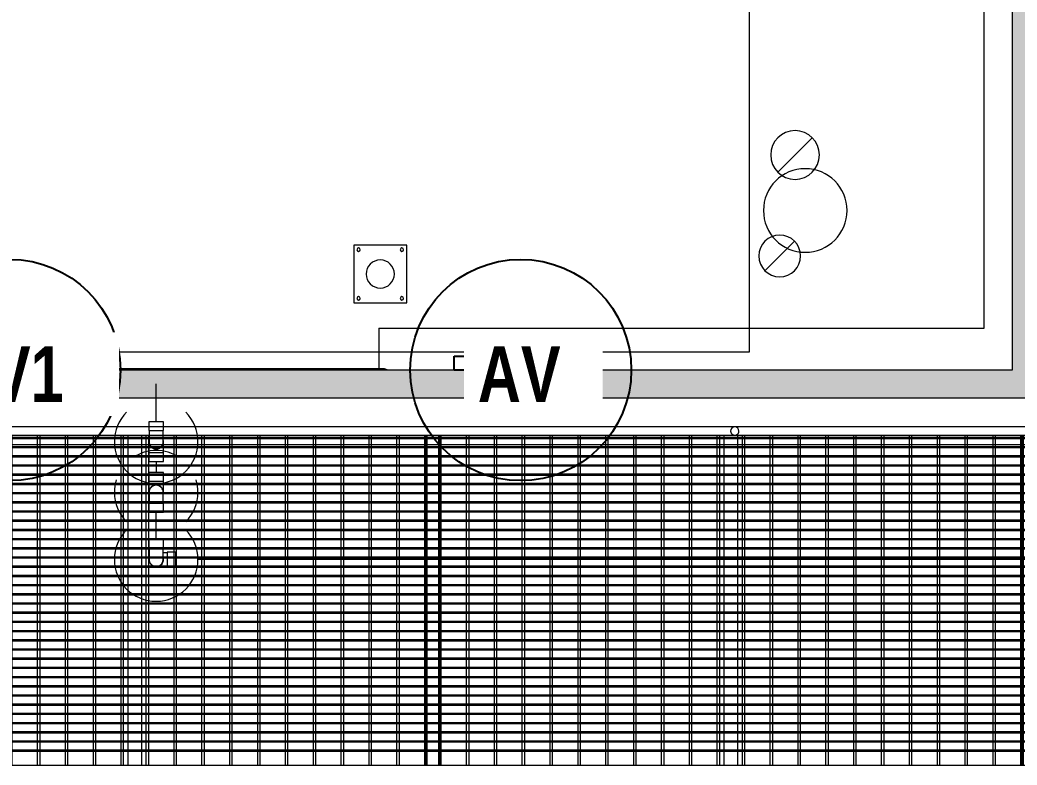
# Model space of a CAD drawing. Header units: centimetres. Extents: x -1762 to 3746, y -261 to 6534.
# Drawn here: x -1046.1 to -688.1, y 2984.7 to 3252 of the extents above; entities that cross this region are included whole.
import ezdxf

# ---------------------------------------------------------------- set-up
doc = ezdxf.new("R2010")
doc.units = ezdxf.units.CM
doc.linetypes.add('Hidden', pattern=[0.714375, 0.47625, -0.238125])
for name, color, linetype, lineweight in [('A-ANNO-NOTE', 7, 'Continuous', 9), ('A-DETL-HDLN', 7, 'Hidden', 9), ('A-DOOR', 7, 'Continuous', 9), ('A-FLOR-HRAL', 7, 'Continuous', 9), ('A-GENM', 7, 'Continuous', 9), ('A-WALL', 7, 'Continuous', 9), ('A-WALL-PATT', 7, 'Continuous', 35), ('I-WALL', 7, 'Continuous', 9), ('M-EQPM', 7, 'Continuous', 9), ('P-PIPE', 7, 'Continuous', 9)]:
    doc.layers.add(name, color=color, linetype=linetype, lineweight=lineweight)
doc.layers.add('M-HVAC-DUCT-ANNO', color=7, linetype='Continuous', lineweight=9, true_color=0x007f00)
doc.styles.add('Century Gothic_B', font='GOTHICB.TTF', dxfattribs={"width": 0.8, "height": 20})

# ---------------------------------------------------------------- blocks, each defined once
blk = doc.blocks.new('M_RVR_Grating - 1_12 x 1_00-V39-Planta bodega almacenamiento congelados')
at = {"layer": 'A-GENM', "color": 254, "true_color": 0xd4d4d4}
for p, q in [((-55, 56), (-60, 56)), ((-60, 56), (-60, -56)), ((58.34, 56), (-60, 56)), ((-60, 56), (-60, 51)), ((-54.7, 56), (-55, 56)), ((-55, 56), (-55, -56)), ((-55, -56), (-55, 56)), ((-54.7, -56), (-54.7, 56)), ((-51.4, 56), (-51.7, 56)), ((-51.7, 56), (-51.7, -56)), ((-51.4, -56), (-51.4, 56)), ((-48.1, 56), (-48.4, 56)), ((-48.4, 56), (-48.4, -56)), ((-48.1, -56), (-48.1, 56)), ((-44.8, 56), (-45.1, 56)), ((-45.1, 56), (-45.1, -56)), ((-44.8, -56), (-44.8, 56)), ((-41.5, 56), (-41.8, 56)), ((-41.8, 56), (-41.8, -56)), ((-41.5, -56), (-41.5, 56)), ((-38.2, 56), (-38.5, 56)), ((-38.5, 56), (-38.5, -56)), ((-38.2, -56), (-38.2, 56)), ((-34.9, 56), (-35.2, 56)), ((-35.2, 56), (-35.2, -56)), ((-34.9, -56), (-34.9, 56)), ((-31.6, 56), (-31.9, 56)), ((-31.9, 56), (-31.9, -56)), ((-31.6, -56), (-31.6, 56)), ((-28.3, 56), (-28.6, 56)), ((-28.6, 56), (-28.6, -56)), ((-28.3, -56), (-28.3, 56)), ((-25, 56), (-25.3, 56)), ((-25.3, 56), (-25.3, -56)), ((-25, -56), (-25, 56)), ((-21.7, 56), (-22, 56)), ((-22, 56), (-22, -56)), ((-21.7, -56), (-21.7, 56)), ((-18.4, 56), (-18.7, 56)), ((-18.7, 56), (-18.7, -56)), ((-18.4, -56), (-18.4, 56)), ((-15.1, 56), (-15.4, 56)), ((-15.4, 56), (-15.4, -56)), ((-15.1, -56), (-15.1, 56)), ((-11.8, 56), (-12.1, 56)), ((-12.1, 56), (-12.1, -56)), ((-11.8, -56), (-11.8, 56)), ((-8.5, 56), (-8.8, 56)), ((-8.8, 56), (-8.8, -56)), ((-8.5, -56), (-8.5, 56)), ((-5.2, 56), (-5.5, 56)), ((-5.5, 56), (-5.5, -56)), ((-5.2, -56), (-5.2, 56)), ((-1.9, 56), (-2.2, 56)), ((-2.2, 56), (-2.2, -56)), ((-1.9, -56), (-1.9, 56)), ((1.4, 56), (1.1, 56)), ((1.1, 56), (1.1, -56)), ((1.4, -56), (1.4, 56)), ((4.7, 56), (4.4, 56)), ((4.4, 56), (4.4, -56)), ((4.7, -56), (4.7, 56)), ((8, 56), (7.7, 56)), ((7.7, 56), (7.7, -56)), ((8, -56), (8, 56)), ((11.3, 56), (11, 56)), ((11, 56), (11, -56)), ((11.3, -56), (11.3, 56)), ((14.6, 56), (14.3, 56)), ((14.3, 56), (14.3, -56)), ((14.6, -56), (14.6, 56)), ((17.9, 56), (17.6, 56)), ((17.6, 56), (17.6, -56)), ((17.9, -56), (17.9, 56)), ((21.2, 56), (20.9, 56)), ((20.9, 56), (20.9, -56)), ((21.2, -56), (21.2, 56)), ((24.5, 56), (24.2, 56)), ((24.2, 56), (24.2, -56)), ((24.5, -56), (24.5, 56)), ((27.8, 56), (27.5, 56)), ((27.5, 56), (27.5, -56)), ((27.8, -56), (27.8, 56)), ((31.1, 56), (30.8, 56)), ((30.8, 56), (30.8, -56)), ((31.1, -56), (31.1, 56)), ((34.4, 56), (34.1, 56)), ((34.1, 56), (34.1, -56)), ((34.4, -56), (34.4, 56)), ((37.7, 56), (37.4, 56)), ((37.4, 56), (37.4, -56)), ((37.7, -56), (37.7, 56)), ((41, 56), (40.7, 56)), ((40.7, 56), (40.7, -56)), ((41, -56), (41, 56)), ((44.3, 56), (44, 56)), ((44, 56), (44, -56)), ((44.3, -56), (44.3, 56)), ((47.6, 56), (47.3, 56)), ((47.3, 56), (47.3, -56)), ((47.6, -56), (47.6, 56)), ((50.9, 56), (50.6, 56)), ((50.6, 56), (50.6, -56)), ((50.9, -56), (50.9, 56)), ((54.2, 56), (53.9, 56)), ((53.9, 56), (53.9, -56)), ((54.2, -56), (54.2, 56)), ((58.34, 56), (55, 56)), ((55, 56), (55, -56)), ((57.5, 56), (57.2, 56)), ((57.2, 56), (57.2, -56)), ((57.5, -56), (57.5, 56)), ((-60, 51), (58.34, 51)), ((58.34, 49.5), (-60, 49.5)), ((-60, 48.5), (58.34, 48.5)), ((58.34, 39.5), (-60, 39.5)), ((-60, 38.5), (58.34, 38.5)), ((58.34, 29.5), (-60, 29.5)), ((-60, 28.5), (58.34, 28.5)), ((58.34, 19.5), (-60, 19.5)), ((-60, 18.5), (58.34, 18.5)), ((58.34, 9.5), (-60, 9.5)), ((-60, 8.5), (58.34, 8.5)), ((58.34, -0.5), (-60, -0.5)), ((-60, -1.5), (58.34, -1.5)), ((58.34, -10.5), (-60, -10.5)), ((-60, -11.5), (58.34, -11.5)), ((58.34, -20.5), (-60, -20.5)), ((-60, -21.5), (58.34, -21.5)), ((58.34, -30.5), (-60, -30.5)), ((-60, -31.5), (58.34, -31.5)), ((58.34, -40.5), (-60, -40.5)), ((-60, -41.5), (58.34, -41.5)), ((58.34, -50.5), (-60, -50.5)), ((58.34, -51), (-60, -51)), ((-60, -51), (-60, -56)), ((-60, -51.5), (58.34, -51.5)), ((-60, -56), (-55, -56)), ((-60, -56), (58.34, -56)), ((-55, -56), (-54.7, -56)), ((-51.7, -56), (-51.4, -56)), ((-48.4, -56), (-48.1, -56)), ((-45.1, -56), (-44.8, -56)), ((-41.8, -56), (-41.5, -56)), ((-38.5, -56), (-38.2, -56)), ((-35.2, -56), (-34.9, -56)), ((-31.9, -56), (-31.6, -56)), ((-28.6, -56), (-28.3, -56)), ((-25.3, -56), (-25, -56)), ((-22, -56), (-21.7, -56)), ((-18.7, -56), (-18.4, -56)), ((-15.4, -56), (-15.1, -56)), ((-12.1, -56), (-11.8, -56)), ((-8.8, -56), (-8.5, -56)), ((-5.5, -56), (-5.2, -56)), ((-2.2, -56), (-1.9, -56)), ((1.1, -56), (1.4, -56)), ((4.4, -56), (4.7, -56)), ((7.7, -56), (8, -56)), ((11, -56), (11.3, -56)), ((14.3, -56), (14.6, -56)), ((17.6, -56), (17.9, -56)), ((20.9, -56), (21.2, -56)), ((24.2, -56), (24.5, -56)), ((27.5, -56), (27.8, -56)), ((30.8, -56), (31.1, -56)), ((34.1, -56), (34.4, -56)), ((37.4, -56), (37.7, -56)), ((40.7, -56), (41, -56)), ((44, -56), (44.3, -56)), ((47.3, -56), (47.6, -56)), ((50.6, -56), (50.9, -56)), ((53.9, -56), (54.2, -56)), ((55, -56), (58.34, -56)), ((57.2, -56), (57.5, -56))]:
    blk.add_line(p, q, dxfattribs=at)
blk = doc.blocks.new('M_RVR_Grating - 1_12 x 1_00-V40-Planta bodega almacenamiento congelados')
at = {"layer": 'A-GENM', "color": 254, "true_color": 0xd4d4d4}
for p, q in [((-60, 56), (-60, -56)), ((-55, 56), (-60, 56)), ((58.34, 56), (-60, 56)), ((-60, 56), (-60, 51)), ((-55, 56), (-55, -56)), ((-54.7, 56), (-55, 56)), ((-55, -56), (-55, 56)), ((-54.7, -56), (-54.7, 56)), ((-51.7, 56), (-51.7, -56)), ((-51.4, 56), (-51.7, 56)), ((-51.4, -56), (-51.4, 56)), ((-48.4, 56), (-48.4, -56)), ((-48.1, 56), (-48.4, 56)), ((-48.1, -56), (-48.1, 56)), ((-45.1, 56), (-45.1, -56)), ((-44.8, 56), (-45.1, 56)), ((-44.8, -56), (-44.8, 56)), ((-41.8, 56), (-41.8, -56)), ((-41.5, 56), (-41.8, 56)), ((-41.5, -56), (-41.5, 56)), ((-38.5, 56), (-38.5, -56)), ((-38.2, 56), (-38.5, 56)), ((-38.2, -56), (-38.2, 56)), ((-35.2, 56), (-35.2, -56)), ((-34.9, 56), (-35.2, 56)), ((-34.9, -56), (-34.9, 56)), ((-31.9, 56), (-31.9, -56)), ((-31.6, 56), (-31.9, 56)), ((-31.6, -56), (-31.6, 56)), ((-28.6, 56), (-28.6, -56)), ((-28.3, 56), (-28.6, 56)), ((-28.3, -56), (-28.3, 56)), ((-25.3, 56), (-25.3, -56)), ((-25, 56), (-25.3, 56)), ((-25, -56), (-25, 56)), ((-22, 56), (-22, -56)), ((-21.7, 56), (-22, 56)), ((-21.7, -56), (-21.7, 56)), ((-18.7, 56), (-18.7, -56)), ((-18.4, 56), (-18.7, 56)), ((-18.4, -56), (-18.4, 56)), ((-15.4, 56), (-15.4, -56)), ((-15.1, 56), (-15.4, 56)), ((-15.1, -56), (-15.1, 56)), ((-12.1, 56), (-12.1, -56)), ((-11.8, 56), (-12.1, 56)), ((-11.8, -56), (-11.8, 56)), ((-8.8, 56), (-8.8, -56)), ((-8.5, 56), (-8.8, 56)), ((-8.5, -56), (-8.5, 56)), ((-5.5, 56), (-5.5, -56)), ((-5.2, 56), (-5.5, 56)), ((-5.2, -56), (-5.2, 56)), ((-2.2, 56), (-2.2, -56)), ((-1.9, 56), (-2.2, 56)), ((-1.9, -56), (-1.9, 56)), ((1.1, 56), (1.1, -56)), ((1.4, 56), (1.1, 56)), ((1.4, -56), (1.4, 56)), ((4.4, 56), (4.4, -56)), ((4.7, 56), (4.4, 56)), ((4.7, -56), (4.7, 56)), ((7.7, 56), (7.7, -56)), ((8, 56), (7.7, 56)), ((8, -56), (8, 56)), ((11, 56), (11, -56)), ((11.3, 56), (11, 56)), ((11.3, -56), (11.3, 56)), ((14.3, 56), (14.3, -56)), ((14.6, 56), (14.3, 56)), ((14.6, -56), (14.6, 56)), ((17.6, 56), (17.6, -56)), ((17.9, 56), (17.6, 56)), ((17.9, -56), (17.9, 56)), ((20.9, 56), (20.9, -56)), ((21.2, 56), (20.9, 56)), ((21.2, -56), (21.2, 56)), ((24.2, 56), (24.2, -56)), ((24.5, 56), (24.2, 56)), ((24.5, -56), (24.5, 56)), ((27.5, 56), (27.5, -56)), ((27.8, 56), (27.5, 56)), ((27.8, -56), (27.8, 56)), ((30.8, 56), (30.8, -56)), ((31.1, 56), (30.8, 56)), ((31.1, -56), (31.1, 56)), ((34.1, 56), (34.1, -56)), ((34.4, 56), (34.1, 56)), ((34.4, -56), (34.4, 56)), ((37.4, 56), (37.4, -56)), ((37.7, 56), (37.4, 56)), ((37.7, -56), (37.7, 56)), ((40.7, 56), (40.7, -56)), ((41, 56), (40.7, 56)), ((41, -56), (41, 56)), ((44, 56), (44, -56)), ((44.3, 56), (44, 56)), ((44.3, -56), (44.3, 56)), ((47.3, 56), (47.3, -56)), ((47.6, 56), (47.3, 56)), ((47.6, -56), (47.6, 56)), ((50.6, 56), (50.6, -56)), ((50.9, 56), (50.6, 56)), ((50.9, -56), (50.9, 56)), ((53.9, 56), (53.9, -56)), ((54.2, 56), (53.9, 56)), ((54.2, -56), (54.2, 56)), ((55, 56), (55, -56)), ((58.34, 56), (55, 56)), ((57.2, 56), (57.2, -56)), ((57.5, 56), (57.2, 56)), ((57.5, -56), (57.5, 56)), ((58.34, 51.5), (-60, 51.5)), ((-60, 51), (58.34, 51)), ((-60, 50.5), (58.34, 50.5)), ((58.34, 41.5), (-60, 41.5)), ((-60, 40.5), (58.34, 40.5)), ((58.34, 31.5), (-60, 31.5)), ((-60, 30.5), (58.34, 30.5)), ((58.34, 21.5), (-60, 21.5)), ((-60, 20.5), (58.34, 20.5)), ((58.34, 11.5), (-60, 11.5)), ((-60, 10.5), (58.34, 10.5)), ((58.34, 1.5), (-60, 1.5)), ((-60, 0.5), (58.34, 0.5)), ((58.34, -8.5), (-60, -8.5)), ((-60, -9.5), (58.34, -9.5)), ((58.34, -18.5), (-60, -18.5)), ((-60, -19.5), (58.34, -19.5)), ((58.34, -28.5), (-60, -28.5)), ((-60, -29.5), (58.34, -29.5)), ((58.34, -38.5), (-60, -38.5)), ((-60, -39.5), (58.34, -39.5)), ((58.34, -48.5), (-60, -48.5)), ((-60, -49.5), (58.34, -49.5)), ((58.34, -51), (-60, -51)), ((-60, -51), (-60, -56)), ((-60, -56), (-55, -56)), ((-60, -56), (58.34, -56)), ((-55, -56), (-54.7, -56)), ((-51.7, -56), (-51.4, -56)), ((-48.4, -56), (-48.1, -56)), ((-45.1, -56), (-44.8, -56)), ((-41.8, -56), (-41.5, -56)), ((-38.5, -56), (-38.2, -56)), ((-35.2, -56), (-34.9, -56)), ((-31.9, -56), (-31.6, -56)), ((-28.6, -56), (-28.3, -56)), ((-25.3, -56), (-25, -56)), ((-22, -56), (-21.7, -56)), ((-18.7, -56), (-18.4, -56)), ((-15.4, -56), (-15.1, -56)), ((-12.1, -56), (-11.8, -56)), ((-8.8, -56), (-8.5, -56)), ((-5.5, -56), (-5.2, -56)), ((-2.2, -56), (-1.9, -56)), ((1.1, -56), (1.4, -56)), ((4.4, -56), (4.7, -56)), ((7.7, -56), (8, -56)), ((11, -56), (11.3, -56)), ((14.3, -56), (14.6, -56)), ((17.6, -56), (17.9, -56)), ((20.9, -56), (21.2, -56)), ((24.2, -56), (24.5, -56)), ((27.5, -56), (27.8, -56)), ((30.8, -56), (31.1, -56)), ((34.1, -56), (34.4, -56)), ((37.4, -56), (37.7, -56)), ((40.7, -56), (41, -56)), ((44, -56), (44.3, -56)), ((47.3, -56), (47.6, -56)), ((50.6, -56), (50.9, -56)), ((53.9, -56), (54.2, -56)), ((55, -56), (58.34, -56)), ((57.2, -56), (57.5, -56))]:
    blk.add_line(p, q, dxfattribs=at)
blk = doc.blocks.new('M_RVR_Grating - 1_12 x 1_00-V43-Planta bodega almacenamiento congelados')
at = {"layer": 'A-GENM', "color": 254, "true_color": 0xd4d4d4}
for p, q in [((-60, 56), (-60, -56)), ((-55, 56), (-60, 56)), ((58.34, 56), (-60, 56)), ((-60, 56), (-60, 51)), ((-55, 56), (-55, -56)), ((-54.7, 56), (-55, 56)), ((-55, -56), (-55, 56)), ((-54.7, -56), (-54.7, 56)), ((-51.7, 56), (-51.7, -56)), ((-51.4, 56), (-51.7, 56)), ((-51.4, -56), (-51.4, 56)), ((-48.4, 56), (-48.4, -56)), ((-48.1, 56), (-48.4, 56)), ((-48.1, -56), (-48.1, 56)), ((-45.1, 56), (-45.1, -56)), ((-44.8, 56), (-45.1, 56)), ((-44.8, -56), (-44.8, 56)), ((-41.8, 56), (-41.8, -56)), ((-41.5, 56), (-41.8, 56)), ((-41.5, -56), (-41.5, 56)), ((-38.5, 56), (-38.5, -56)), ((-38.2, 56), (-38.5, 56)), ((-38.2, -56), (-38.2, 56)), ((-35.2, 56), (-35.2, -56)), ((-34.9, 56), (-35.2, 56)), ((-34.9, -56), (-34.9, 56)), ((-31.9, 56), (-31.9, -56)), ((-31.6, 56), (-31.9, 56)), ((-31.6, -56), (-31.6, 56)), ((-28.6, 56), (-28.6, -56)), ((-28.3, 56), (-28.6, 56)), ((-28.3, -56), (-28.3, 56)), ((-25.3, 56), (-25.3, -56)), ((-25, 56), (-25.3, 56)), ((-25, -56), (-25, 56)), ((-22, 56), (-22, -56)), ((-21.7, 56), (-22, 56)), ((-21.7, -56), (-21.7, 56)), ((-18.7, 56), (-18.7, -56)), ((-18.4, 56), (-18.7, 56)), ((-18.4, -56), (-18.4, 56)), ((-15.4, 56), (-15.4, -56)), ((-15.1, 56), (-15.4, 56)), ((-15.1, -56), (-15.1, 56)), ((-12.1, 56), (-12.1, -56)), ((-11.8, 56), (-12.1, 56)), ((-11.8, -56), (-11.8, 56)), ((-8.8, 56), (-8.8, -56)), ((-8.5, 56), (-8.8, 56)), ((-8.5, -56), (-8.5, 56)), ((-5.5, 56), (-5.5, -56)), ((-5.2, 56), (-5.5, 56)), ((-5.2, -56), (-5.2, 56)), ((-2.2, 56), (-2.2, -56)), ((-1.9, 56), (-2.2, 56)), ((-1.9, -56), (-1.9, 56)), ((1.1, 56), (1.1, -56)), ((1.4, 56), (1.1, 56)), ((1.4, -56), (1.4, 56)), ((4.4, 56), (4.4, -56)), ((4.7, 56), (4.4, 56)), ((4.7, -56), (4.7, 56)), ((7.7, 56), (7.7, -56)), ((8, 56), (7.7, 56)), ((8, -56), (8, 56)), ((11, 56), (11, -56)), ((11.3, 56), (11, 56)), ((11.3, -56), (11.3, 56)), ((14.3, 56), (14.3, -56)), ((14.6, 56), (14.3, 56)), ((14.6, -56), (14.6, 56)), ((17.6, 56), (17.6, -56)), ((17.9, 56), (17.6, 56)), ((17.9, -56), (17.9, 56)), ((20.9, 56), (20.9, -56)), ((21.2, 56), (20.9, 56)), ((21.2, -56), (21.2, 56)), ((24.2, 56), (24.2, -56)), ((24.5, 56), (24.2, 56)), ((24.5, -56), (24.5, 56)), ((27.5, 56), (27.5, -56)), ((27.8, 56), (27.5, 56)), ((27.8, -56), (27.8, 56)), ((30.8, 56), (30.8, -56)), ((31.1, 56), (30.8, 56)), ((31.1, -56), (31.1, 56)), ((34.1, 56), (34.1, -56)), ((34.4, 56), (34.1, 56)), ((34.4, -56), (34.4, 56)), ((37.4, 56), (37.4, -56)), ((37.7, 56), (37.4, 56)), ((37.7, -56), (37.7, 56)), ((40.7, 56), (40.7, -56)), ((41, 56), (40.7, 56)), ((41, -56), (41, 56)), ((44, 56), (44, -56)), ((44.3, 56), (44, 56)), ((44.3, -56), (44.3, 56)), ((47.3, 56), (47.3, -56)), ((47.6, 56), (47.3, 56)), ((47.6, -56), (47.6, 56)), ((50.6, 56), (50.6, -56)), ((50.9, 56), (50.6, 56)), ((50.9, -56), (50.9, 56)), ((53.9, 56), (53.9, -56)), ((54.2, 56), (53.9, 56)), ((54.2, -56), (54.2, 56)), ((55, 56), (55, -56)), ((58.34, 56), (55, 56)), ((57.2, 56), (57.2, -56)), ((57.5, 56), (57.2, 56)), ((57.5, -56), (57.5, 56)), ((58.34, 51.5), (-60, 51.5)), ((-60, 51), (58.34, 51)), ((-60, 50.5), (58.34, 50.5)), ((58.34, 41.5), (-60, 41.5)), ((-60, 40.5), (58.34, 40.5)), ((58.34, 31.5), (-60, 31.5)), ((-60, 30.5), (58.34, 30.5)), ((58.34, 21.5), (-60, 21.5)), ((-60, 20.5), (58.34, 20.5)), ((58.34, 11.5), (-60, 11.5)), ((-60, 10.5), (58.34, 10.5)), ((58.36, 1.5), (-60, 1.5)), ((-60, 0.5), (58.36, 0.5)), ((58.36, -8.5), (-60, -8.5)), ((-60, -9.5), (58.36, -9.5)), ((58.36, -18.5), (-60, -18.5)), ((-60, -19.5), (58.36, -19.5)), ((58.36, -28.5), (-60, -28.5)), ((-60, -29.5), (58.36, -29.5)), ((58.35, -38.5), (-60, -38.5)), ((-60, -39.5), (58.35, -39.5)), ((58.35, -48.5), (-60, -48.5)), ((-60, -49.5), (58.35, -49.5)), ((58.35, -51), (-60, -51)), ((-60, -51), (-60, -56)), ((-60, -56), (-55, -56)), ((-60, -56), (58.35, -56)), ((-55, -56), (-54.7, -56)), ((-51.7, -56), (-51.4, -56)), ((-48.4, -56), (-48.1, -56)), ((-45.1, -56), (-44.8, -56)), ((-41.8, -56), (-41.5, -56)), ((-38.5, -56), (-38.2, -56)), ((-35.2, -56), (-34.9, -56)), ((-31.9, -56), (-31.6, -56)), ((-28.6, -56), (-28.3, -56)), ((-25.3, -56), (-25, -56)), ((-22, -56), (-21.7, -56)), ((-18.7, -56), (-18.4, -56)), ((-15.4, -56), (-15.1, -56)), ((-12.1, -56), (-11.8, -56)), ((-8.8, -56), (-8.5, -56)), ((-5.5, -56), (-5.2, -56)), ((-2.2, -56), (-1.9, -56)), ((1.1, -56), (1.4, -56)), ((4.4, -56), (4.7, -56)), ((7.7, -56), (8, -56)), ((11, -56), (11.3, -56)), ((14.3, -56), (14.6, -56)), ((17.6, -56), (17.9, -56)), ((20.9, -56), (21.2, -56)), ((24.2, -56), (24.5, -56)), ((27.5, -56), (27.8, -56)), ((30.8, -56), (31.1, -56)), ((34.1, -56), (34.4, -56)), ((37.4, -56), (37.7, -56)), ((40.7, -56), (41, -56)), ((44, -56), (44.3, -56)), ((47.3, -56), (47.6, -56)), ((50.6, -56), (50.9, -56)), ((53.9, -56), (54.2, -56)), ((55, -56), (58.35, -56)), ((57.2, -56), (57.5, -56))]:
    blk.add_line(p, q, dxfattribs=at)
blk = doc.blocks.new('M_RVR_Grating - 1_12 x 1_00-V44-Planta bodega almacenamiento congelados')
at = {"layer": 'A-GENM', "color": 254, "true_color": 0xd4d4d4}
for p, q in [((-55, 56), (-60, 56)), ((-60, 56), (-60, -50.91)), ((58.35, 56), (-60, 56)), ((-60, 56), (-60, 51)), ((-54.7, 56), (-55, 56)), ((-55, 56), (-55, -50.91)), ((-55, -50.91), (-55, 56)), ((-54.7, -50.91), (-54.7, 56)), ((-51.4, 56), (-51.7, 56)), ((-51.7, 56), (-51.7, -50.91)), ((-51.4, -50.91), (-51.4, 56)), ((-48.1, 56), (-48.4, 56)), ((-48.4, 56), (-48.4, -50.91)), ((-48.1, -50.91), (-48.1, 56)), ((-44.8, 56), (-45.1, 56)), ((-45.1, 56), (-45.1, -50.91)), ((-44.8, -50.91), (-44.8, 56)), ((-41.5, 56), (-41.8, 56)), ((-41.8, 56), (-41.8, -50.91)), ((-41.5, -50.91), (-41.5, 56)), ((-38.2, 56), (-38.5, 56)), ((-38.5, 56), (-38.5, -50.91)), ((-38.2, -50.91), (-38.2, 56)), ((-34.9, 56), (-35.2, 56)), ((-35.2, 56), (-35.2, -50.91)), ((-34.9, -50.91), (-34.9, 56)), ((-31.6, 56), (-31.9, 56)), ((-31.9, 56), (-31.9, -50.91)), ((-31.6, -50.91), (-31.6, 56)), ((-28.3, 56), (-28.6, 56)), ((-28.6, 56), (-28.6, -50.91)), ((-28.3, -50.91), (-28.3, 56)), ((-25, 56), (-25.3, 56)), ((-25.3, 56), (-25.3, -50.91)), ((-25, -50.91), (-25, 56)), ((-21.7, 56), (-22, 56)), ((-22, 56), (-22, -50.91)), ((-21.7, -50.91), (-21.7, 56)), ((-18.4, 56), (-18.7, 56)), ((-18.7, 56), (-18.7, -50.91)), ((-18.4, -50.91), (-18.4, 56)), ((-15.1, 56), (-15.4, 56)), ((-15.4, 56), (-15.4, -50.91)), ((-15.1, -50.91), (-15.1, 56)), ((-11.8, 56), (-12.1, 56)), ((-12.1, 56), (-12.1, -50.91)), ((-11.8, -50.91), (-11.8, 56)), ((-8.5, 56), (-8.8, 56)), ((-8.8, 56), (-8.8, -50.91)), ((-8.5, -50.91), (-8.5, 56)), ((-5.2, 56), (-5.5, 56)), ((-5.5, 56), (-5.5, -50.91)), ((-5.2, -50.91), (-5.2, 56)), ((-1.9, 56), (-2.2, 56)), ((-2.2, 56), (-2.2, -50.91)), ((-1.9, -50.91), (-1.9, 56)), ((1.4, 56), (1.1, 56)), ((1.1, 56), (1.1, -50.91)), ((1.4, -50.91), (1.4, 56)), ((4.7, 56), (4.4, 56)), ((4.4, 56), (4.4, -50.91)), ((4.7, -50.91), (4.7, 56)), ((8, 56), (7.7, 56)), ((7.7, 56), (7.7, -50.91)), ((8, -50.91), (8, 56)), ((11.3, 56), (11, 56)), ((11, 56), (11, -50.91)), ((11.3, -50.91), (11.3, 56)), ((14.6, 56), (14.3, 56)), ((14.3, 56), (14.3, -50.91)), ((14.6, -50.91), (14.6, 56)), ((17.9, 56), (17.6, 56)), ((17.6, 56), (17.6, -50.91)), ((17.9, -50.91), (17.9, 56)), ((21.2, 56), (20.9, 56)), ((20.9, 56), (20.9, -50.91)), ((21.2, -50.91), (21.2, 56)), ((24.5, 56), (24.2, 56)), ((24.2, 56), (24.2, -50.91)), ((24.5, -50.91), (24.5, 56)), ((27.8, 56), (27.5, 56)), ((27.5, 56), (27.5, -50.91)), ((27.8, -50.91), (27.8, 56)), ((31.1, 56), (30.8, 56)), ((30.8, 56), (30.8, -50.91)), ((31.1, -50.91), (31.1, 56)), ((34.4, 56), (34.1, 56)), ((34.1, 56), (34.1, -50.91)), ((34.4, -50.91), (34.4, 56)), ((37.7, 56), (37.4, 56)), ((37.4, 56), (37.4, -50.91)), ((37.7, -50.91), (37.7, 56)), ((41, 56), (40.7, 56)), ((40.7, 56), (40.7, -50.91)), ((41, -50.91), (41, 56)), ((44.3, 56), (44, 56)), ((44, 56), (44, -50.91)), ((44.3, -50.91), (44.3, 56)), ((47.6, 56), (47.3, 56)), ((47.3, 56), (47.3, -50.91)), ((47.6, -50.91), (47.6, 56)), ((50.9, 56), (50.6, 56)), ((50.6, 56), (50.6, -50.91)), ((50.9, -50.91), (50.9, 56)), ((54.2, 56), (53.9, 56)), ((53.9, 56), (53.9, -50.91)), ((54.2, -50.91), (54.2, 56)), ((58.35, 56), (55, 56)), ((55, 56), (55, -50.91)), ((57.5, 56), (57.2, 56)), ((57.2, 56), (57.2, -50.91)), ((57.5, -50.91), (57.5, 56)), ((-60, 51), (58.35, 51)), ((58.35, 49.5), (-60, 49.5)), ((-60, 48.5), (58.35, 48.5)), ((58.35, 39.5), (-60, 39.5)), ((-60, 38.5), (58.35, 38.5)), ((58.35, 29.5), (-60, 29.5)), ((-60, 28.5), (58.35, 28.5)), ((58.35, 19.5), (-60, 19.5)), ((-60, 18.5), (58.35, 18.5)), ((58.35, 9.5), (-60, 9.5)), ((-60, 8.5), (58.35, 8.5)), ((58.35, -0.5), (-60, -0.5)), ((-60, -1.5), (58.35, -1.5)), ((58.35, -10.5), (-60, -10.5)), ((-60, -11.5), (58.35, -11.5)), ((58.35, -20.5), (-60, -20.5)), ((-60, -21.5), (58.35, -21.5)), ((58.34, -30.5), (-60, -30.5)), ((-60, -31.5), (58.34, -31.5)), ((58.34, -40.5), (-60, -40.5)), ((-60, -41.5), (58.34, -41.5)), ((58.34, -50.5), (-60, -50.5)), ((-60, -51), (-60, -56)), ((58.34, -51), (-60, -51)), ((-60, -51), (-60, -56)), ((-60, -51.5), (58.34, -51.5)), ((-55, -51), (-55, -56)), ((-55, -56), (-55, -51)), ((-54.7, -56), (-54.7, -51)), ((-51.7, -51), (-51.7, -56)), ((-51.4, -56), (-51.4, -51)), ((-48.4, -51), (-48.4, -56)), ((-48.1, -56), (-48.1, -51)), ((-45.1, -51), (-45.1, -56)), ((-44.8, -56), (-44.8, -51)), ((-41.8, -51), (-41.8, -56)), ((-41.5, -56), (-41.5, -51)), ((-38.5, -51), (-38.5, -56)), ((-38.2, -56), (-38.2, -51)), ((-35.2, -51), (-35.2, -56)), ((-34.9, -56), (-34.9, -51)), ((-31.9, -51), (-31.9, -56)), ((-31.6, -56), (-31.6, -51)), ((-28.6, -51), (-28.6, -56)), ((-28.3, -56), (-28.3, -51)), ((-25.3, -51), (-25.3, -56)), ((-25, -56), (-25, -51)), ((-22, -51), (-22, -56)), ((-21.7, -56), (-21.7, -51)), ((-18.7, -51), (-18.7, -56)), ((-18.4, -56), (-18.4, -51)), ((-15.4, -51), (-15.4, -56)), ((-15.1, -56), (-15.1, -51)), ((-12.1, -51), (-12.1, -56)), ((-11.8, -56), (-11.8, -51)), ((-8.8, -51), (-8.8, -56)), ((-8.5, -56), (-8.5, -51)), ((-5.5, -51), (-5.5, -56)), ((-5.2, -56), (-5.2, -51)), ((-2.2, -51), (-2.2, -56)), ((-1.9, -56), (-1.9, -51)), ((1.1, -51), (1.1, -56)), ((1.4, -56), (1.4, -51)), ((4.4, -51), (4.4, -56)), ((4.7, -56), (4.7, -51)), ((7.7, -51), (7.7, -56)), ((8, -56), (8, -51)), ((11, -51), (11, -56)), ((11.3, -56), (11.3, -51)), ((14.3, -51), (14.3, -56)), ((14.6, -56), (14.6, -51)), ((17.6, -51), (17.6, -56)), ((17.9, -56), (17.9, -51)), ((20.9, -51), (20.9, -56)), ((21.2, -56), (21.2, -51)), ((24.2, -51), (24.2, -56)), ((24.5, -56), (24.5, -51)), ((27.5, -51), (27.5, -56)), ((27.8, -56), (27.8, -51)), ((30.8, -51), (30.8, -56)), ((31.1, -56), (31.1, -51)), ((34.1, -51), (34.1, -56)), ((34.4, -56), (34.4, -51)), ((37.4, -51), (37.4, -56)), ((37.7, -56), (37.7, -51)), ((40.7, -50.98), (40.7, -56)), ((41, -56), (41, -50.98)), ((44, -50.98), (44, -56)), ((44.3, -56), (44.3, -50.98)), ((47.3, -50.99), (47.3, -56)), ((47.6, -56), (47.6, -50.99)), ((50.6, -50.99), (50.6, -56)), ((50.9, -56), (50.9, -50.99)), ((53.9, -50.99), (53.9, -56)), ((54.2, -56), (54.2, -50.99)), ((55, -50.99), (55, -56)), ((57.2, -51), (57.2, -56)), ((57.5, -56), (57.5, -51)), ((-60, -56), (-55, -56)), ((-60, -56), (58.34, -56)), ((-55, -56), (-54.7, -56)), ((-51.7, -56), (-51.4, -56)), ((-48.4, -56), (-48.1, -56)), ((-45.1, -56), (-44.8, -56)), ((-41.8, -56), (-41.5, -56)), ((-38.5, -56), (-38.2, -56)), ((-35.2, -56), (-34.9, -56)), ((-31.9, -56), (-31.6, -56)), ((-28.6, -56), (-28.3, -56)), ((-25.3, -56), (-25, -56)), ((-22, -56), (-21.7, -56)), ((-18.7, -56), (-18.4, -56)), ((-15.4, -56), (-15.1, -56)), ((-12.1, -56), (-11.8, -56)), ((-8.8, -56), (-8.5, -56)), ((-5.5, -56), (-5.2, -56)), ((-2.2, -56), (-1.9, -56)), ((1.1, -56), (1.4, -56)), ((4.4, -56), (4.7, -56)), ((7.7, -56), (8, -56)), ((11, -56), (11.3, -56)), ((14.3, -56), (14.6, -56)), ((17.6, -56), (17.9, -56)), ((20.9, -56), (21.2, -56)), ((24.2, -56), (24.5, -56)), ((27.5, -56), (27.8, -56)), ((30.8, -56), (31.1, -56)), ((34.1, -56), (34.4, -56)), ((37.4, -56), (37.7, -56)), ((40.7, -56), (41, -56)), ((44, -56), (44.3, -56)), ((47.3, -56), (47.6, -56)), ((50.6, -56), (50.9, -56)), ((53.9, -56), (54.2, -56)), ((55, -56), (58.34, -56)), ((57.2, -56), (57.5, -56))]:
    blk.add_line(p, q, dxfattribs=at)
blk = doc.blocks.new('Railings 49 - Railings 41-1808007-Planta bodega almacenamiento congelados')
at = {"layer": 'A-FLOR-HRAL', "color": 254, "true_color": 0xd4d4d4}
for p, q in [((-582.34, 4530.62), (-582.34, 4024.34)), ((-579.34, 4024.34), (-579.34, 4530.62))]:
    blk.add_line(p, q, dxfattribs=at)
for centre, start, end in [((-580.84, 4361.33), 90, 270), ((-580.84, 4361.33), 270, 90), ((-580.84, 4201.25), 165, 195), ((-580.84, 4201.25), 345, 15)]:
    blk.add_arc(centre, 1.5, start, end, dxfattribs=at)
blk = doc.blocks.new('PQ_RVR_EST-01_ZZ_ZZ_MO_T_A_rvt-1-Planta bodega almacenamiento congelados')
at = {"layer": 'A-FLOR-HRAL', "color": 254, "lineweight": 9, "true_color": 0xd4d4d4, "rotation": 270.0000000000001}
blk.add_blockref('Railings 49 - Railings 41-1808007-Planta bodega almacenamiento congelados', (-5150.77, 2523.67), dxfattribs=at)
at = {"layer": 'A-GENM', "color": 254, "lineweight": 9, "true_color": 0xd4d4d4}
for name, p, rotation in [('M_RVR_Grating - 1_12 x 1_00-V40-Planta bodega almacenamiento congelados', (-1058.34, 3044.68), 89.9999999999999), ('M_RVR_Grating - 1_12 x 1_00-V39-Planta bodega almacenamiento congelados', (-951.34, 3044.68), 90.0000000000001), ('M_RVR_Grating - 1_12 x 1_00-V43-Planta bodega almacenamiento congelados', (-844.34, 3044.68), 89.9999999999999), ('M_RVR_Grating - 1_12 x 1_00-V44-Planta bodega almacenamiento congelados', (-737.34, 3044.68), 90.0000000000001)]:
    blk.add_blockref(name, p, dxfattribs=dict(at, rotation=rotation))
blk = doc.blocks.new('Doors-Door-sets- LAHET-LAH010005 - 2_10 x 3_00-1584137-Planta bodega almacenamiento congelados')
at = {"layer": 'A-DOOR', "color": 253, "true_color": 0xaaaaaa}
for p, q in [((-108, 5.12), (-107, 5.42)), ((-108, 5), (-108, 5.12)), ((-108, 5.12), (108, 5.12)), ((107, 5.42), (-107, 5.42)), ((108, 5.12), (107, 5.42)), ((108, 5), (108, 5.12))]:
    blk.add_line(p, q, dxfattribs=at)
blk = doc.blocks.new('RVR_Bolardo - RVR_Bolardo-1693657-Planta bodega almacenamiento congelados')
at = {"layer": 'A-GENM', "color": 254, "true_color": 0xd4d4d4}
for p, q in [((9.53, 10.38), (-9.53, 10.38)), ((-9.53, 10.38), (-9.53, -10.38)), ((9.53, -10.38), (9.53, 10.38)), ((-9.53, -10.38), (9.53, -10.38))]:
    blk.add_line(p, q, dxfattribs=at)
for centre, radius, start, end in [((-7.77, 8.73), 0.603, 0, 180), ((-7.77, 8.73), 0.603, 180, 360), ((-7.77, 8.73), 0.603, 60, 75), ((7.77, 8.73), 0.603, 0, 180), ((7.77, 8.73), 0.603, 180, 360), ((7.77, 8.73), 0.603, 105, 120), ((0, 0), 5.06, 0, 180), ((0, 0), 5.06, 180, 0), ((-7.77, -8.73), 0.603, 0, 180), ((-7.77, -8.73), 0.603, 180, 360), ((-7.77, -8.73), 0.603, 285, 300), ((7.77, -8.73), 0.603, 0, 180), ((7.77, -8.73), 0.603, 180, 0), ((7.77, -8.73), 0.603, 240, 255)]:
    blk.add_arc(centre, radius, start, end, dxfattribs=at)
blk = doc.blocks.new('PQ_RVR_ARQ-01_ZZ_ZZ_MO_T_A_rvt-1-Planta bodega almacenamiento congelados')
at = {"layer": 'A-WALL-PATT', "lineweight": 9, "true_color": 0xdddddd}
for points in [[(-689.87, 3126.4), (-669.87, 3126.4), (-669.87, 5882.73), (-689.87, 5882.73), (-689.87, 3246.4)], [(-610.15, 3116.4), (-610.15, 3126.4), (-1357.18, 3126.4), (-1357.17, 3116.4), (-620.15, 3116.4)]]:
    blk.add_hatch(color=254, dxfattribs=at).paths.add_polyline_path(points)
at = {"layer": 'A-WALL', "color": 253, "true_color": 0xaaaaaa}
for p, q in [((-699.87, 3141.4), (-699.87, 5872.73)), ((-917.23, 3141.4), (-699.87, 3141.4)), ((-917.23, 3141.4), (-917.23, 3126.82))]:
    blk.add_line(p, q, dxfattribs=at)
at = {"layer": 'I-WALL', "color": 253, "lineweight": 18, "true_color": 0xaaaaaa}
for p, q in [((-689.87, 5882.73), (-689.87, 3126.4)), ((-689.87, 3126.4), (-1357.18, 3126.4)), ((-1357.17, 3116.4), (-620.15, 3116.4))]:
    blk.add_line(p, q, dxfattribs=at)
at = {"layer": 'A-DOOR', "color": 253, "lineweight": 9, "true_color": 0xaaaaaa}
blk.add_blockref('Doors-Door-sets- LAHET-LAH010005 - 2_10 x 3_00-1584137-Planta bodega almacenamiento congelados', (-1022.23, 3121.4), dxfattribs=at)
at = {"layer": 'A-GENM', "color": 253, "lineweight": 9, "true_color": 0xaaaaaa, "rotation": 180}
blk.add_blockref('RVR_Bolardo - RVR_Bolardo-1693657-Planta bodega almacenamiento congelados', (-916.72, 3160.85), dxfattribs=at)
blk = doc.blocks.new('RVR-PQ-Equipo de aire-2 - RVR-PQ-Equipo de aire-2-1669414-Planta bodega almacenamiento congelados')
at = {"layer": 'M-EQPM'}
for p, q in [((250, 110), (-250, 110)), ((-250, 110), (-250, -110))]:
    blk.add_line(p, q, dxfattribs=at)
blk = doc.blocks.new('Elbow PVC NCh - Elbow PVC NCh-V96-Planta bodega almacenamiento congelados')
at = {"layer": 'P-PIPE', "color": 6, "true_color": 0xff00ff}
for p, q in [((775.41, 3107.78), (775.41, 3104.68)), ((778.03, 3107.78), (775.41, 3107.78)), ((780.65, 3107.78), (778.03, 3107.78)), ((780.65, 3104.68), (780.65, 3107.78)), ((775.41, 3104.68), (778.03, 3104.68)), ((778.03, 3104.68), (780.65, 3104.68))]:
    blk.add_line(p, q, dxfattribs=at)
at = {"layer": 'P-PIPE', "color": 6, "true_color": 0xff00ff, "flags": 128}
for points in [[(775.53, 3104.68), (775.53, 3104.52), (775.53, 3104.36), (775.53, 3104.2), (775.53, 3104.04), (775.53, 3103.88), (775.53, 3103.73), (775.53, 3103.57), (775.53, 3103.42), (775.53, 3103.27), (775.53, 3103.12), (775.53, 3102.97), (775.53, 3102.83), (775.53, 3102.69), (775.53, 3102.55), (775.53, 3102.42), (775.53, 3102.29), (775.53, 3102.16), (775.53, 3102.04), (775.53, 3101.92), (775.53, 3101.81), (775.53, 3101.7), (775.53, 3101.59), (775.53, 3101.5), (775.53, 3101.4), (775.53, 3101.31), (775.53, 3101.23), (775.53, 3101.15), (775.53, 3101.08), (775.53, 3101.01), (775.53, 3100.95), (775.53, 3100.89), (775.53, 3100.85), (775.53, 3100.8), (775.53, 3100.77), (775.53, 3100.74), (775.53, 3100.71), (775.53, 3100.69), (775.53, 3100.68), (775.53, 3100.68), (775.53, 3100.68)], [(780.53, 3103.23), (780.53, 3103.38), (780.53, 3103.53), (780.53, 3103.68), (780.53, 3103.84), (780.53, 3104), (780.53, 3104.16), (780.53, 3104.31), (780.53, 3104.47), (780.53, 3104.63), (780.53, 3104.68)], [(780.53, 3100.68), (780.53, 3100.68), (780.53, 3100.69), (780.53, 3100.71), (780.53, 3100.73), (780.53, 3100.76), (780.53, 3100.79), (780.53, 3100.83), (780.53, 3100.88), (780.53, 3100.93), (780.53, 3100.99), (780.53, 3101.06), (780.53, 3101.13), (780.53, 3101.21), (780.53, 3101.29), (780.53, 3101.38), (780.53, 3101.47), (780.53, 3101.57), (780.53, 3101.67), (780.53, 3101.78), (780.53, 3101.89), (780.53, 3102.01), (780.53, 3102.13), (780.53, 3102.25), (780.53, 3102.38), (780.53, 3102.52), (780.53, 3102.65), (780.53, 3102.79), (780.53, 3102.93), (780.53, 3103.08), (780.53, 3103.23)]]:
    blk.add_lwpolyline(points, dxfattribs=at)
at = {"layer": 'P-PIPE', "color": 6, "true_color": 0xff00ff}
for radius, start, end in [(2.62, 165, 270), (2.5, 176.5883, 270), (2.62, 270, 18.4657), (2.5, 330, 7.7506), (2.5, 270, 328.0095)]:
    blk.add_arc((778.03, 3100.68), radius, start, end, dxfattribs=at)
blk = doc.blocks.new('Elbow PVC NCh - Elbow PVC NCh-V92-Planta bodega almacenamiento congelados')
at = {"layer": 'P-PIPE', "color": 6, "true_color": 0xff00ff}
for p, q in [((1756.95, 3078.53), (1756.95, 3075.43)), ((1759.57, 3078.53), (1756.95, 3078.53)), ((1762.19, 3078.53), (1759.57, 3078.53)), ((1762.19, 3075.43), (1762.19, 3078.53)), ((1756.95, 3075.43), (1759.57, 3075.43)), ((1759.57, 3075.43), (1762.19, 3075.43))]:
    blk.add_line(p, q, dxfattribs=at)
at = {"layer": 'P-PIPE', "color": 6, "true_color": 0xff00ff, "flags": 128}
for points in [[(1757.07, 3082.53), (1757.07, 3082.52), (1757.07, 3082.51), (1757.07, 3082.5), (1757.07, 3082.48), (1757.07, 3082.45), (1757.07, 3082.41), (1757.07, 3082.37), (1757.07, 3082.32), (1757.07, 3082.27), (1757.07, 3082.21), (1757.07, 3082.15), (1757.07, 3082.07), (1757.07, 3082), (1757.07, 3081.92), (1757.07, 3081.83), (1757.07, 3081.73), (1757.07, 3081.64), (1757.07, 3081.53), (1757.07, 3081.43), (1757.07, 3081.31), (1757.07, 3081.2), (1757.07, 3081.08), (1757.07, 3080.95), (1757.07, 3080.82), (1757.07, 3080.69), (1757.07, 3080.55), (1757.07, 3080.41), (1757.07, 3080.27), (1757.07, 3080.12), (1757.07, 3079.98), (1757.07, 3079.83), (1757.07, 3079.67), (1757.07, 3079.52), (1757.07, 3079.36), (1757.07, 3079.21), (1757.07, 3079.05), (1757.07, 3078.89), (1757.07, 3078.73), (1757.07, 3078.57), (1757.07, 3078.53)], [(1762.07, 3078.53), (1762.07, 3078.69), (1762.07, 3078.85), (1762.07, 3079.01), (1762.07, 3079.16), (1762.07, 3079.32), (1762.07, 3079.48), (1762.07, 3079.63), (1762.07, 3079.78), (1762.07, 3079.94), (1762.07, 3080.08), (1762.07, 3080.23), (1762.07, 3080.37), (1762.07, 3080.51), (1762.07, 3080.65), (1762.07, 3080.79), (1762.07, 3080.92), (1762.07, 3081.04), (1762.07, 3081.16), (1762.07, 3081.28), (1762.07, 3081.4), (1762.07, 3081.51), (1762.07, 3081.61), (1762.07, 3081.71), (1762.07, 3081.8), (1762.07, 3081.89), (1762.07, 3081.98), (1762.07, 3082.05), (1762.07, 3082.13), (1762.07, 3082.19), (1762.07, 3082.25), (1762.07, 3082.31), (1762.07, 3082.36), (1762.07, 3082.4), (1762.07, 3082.44), (1762.07, 3082.47), (1762.07, 3082.49), (1762.07, 3082.51), (1762.07, 3082.52), (1762.07, 3082.53), (1762.07, 3082.53)]]:
    blk.add_lwpolyline(points, dxfattribs=at)
at = {"layer": 'P-PIPE', "color": 6, "true_color": 0xff00ff}
for radius, start, end in [(2.62, 90, 195), (2.5, 90, 183.4117), (2.62, 341.5434, 90), (2.5, 33.026, 90), (2.5, 350.5824, 30)]:
    blk.add_arc((1759.57, 3082.53), radius, start, end, dxfattribs=at)
blk = doc.blocks.new('Elbow PVC NCh - Elbow PVC NCh-V94-Planta bodega almacenamiento congelados')
at = {"layer": 'P-PIPE', "color": 6, "true_color": 0xff00ff}
for p, q in [((2031.45, 3061.05), (2028.35, 3061.05)), ((2028.35, 3061.05), (2028.35, 3058.43)), ((2031.45, 3058.43), (2031.45, 3061.05)), ((2028.35, 3058.43), (2028.35, 3055.81)), ((2031.45, 3055.81), (2031.45, 3058.43)), ((2028.35, 3055.81), (2031.45, 3055.81))]:
    blk.add_line(p, q, dxfattribs=at)
at = {"layer": 'P-PIPE', "color": 6, "true_color": 0xff00ff, "flags": 128}
for points in [[(2035.45, 3060.93), (2035.45, 3060.93), (2035.44, 3060.93), (2035.42, 3060.93), (2035.4, 3060.93), (2035.37, 3060.93), (2035.34, 3060.93), (2035.3, 3060.93), (2035.25, 3060.93), (2035.2, 3060.93), (2035.14, 3060.93), (2035.07, 3060.93), (2035, 3060.93), (2034.92, 3060.93), (2034.84, 3060.93), (2034.75, 3060.93), (2034.66, 3060.93), (2034.56, 3060.93), (2034.46, 3060.93), (2034.35, 3060.93), (2034.24, 3060.93), (2034.12, 3060.93), (2034, 3060.93), (2033.88, 3060.93), (2033.75, 3060.93), (2033.61, 3060.93), (2033.48, 3060.93), (2033.34, 3060.93), (2033.19, 3060.93), (2033.05, 3060.93), (2032.9, 3060.93), (2032.75, 3060.93), (2032.6, 3060.93), (2032.44, 3060.93), (2032.29, 3060.93), (2032.13, 3060.93), (2031.97, 3060.93), (2031.81, 3060.93), (2031.66, 3060.93), (2031.5, 3060.93), (2031.45, 3060.93)], [(2031.45, 3055.93), (2031.61, 3055.93), (2031.77, 3055.93), (2031.93, 3055.93), (2032.09, 3055.93), (2032.25, 3055.93), (2032.4, 3055.93), (2032.56, 3055.93), (2032.71, 3055.93), (2032.86, 3055.93), (2033.01, 3055.93), (2033.16, 3055.93), (2033.3, 3055.93), (2033.44, 3055.93), (2033.58, 3055.93), (2033.71, 3055.93), (2033.84, 3055.93), (2033.97, 3055.93), (2034.09, 3055.93), (2034.21, 3055.93), (2034.32, 3055.93), (2034.43, 3055.93), (2034.53, 3055.93), (2034.63, 3055.93), (2034.73, 3055.93), (2034.82, 3055.93), (2034.9, 3055.93), (2034.98, 3055.93), (2035.05, 3055.93), (2035.12, 3055.93), (2035.18, 3055.93), (2035.24, 3055.93), (2035.28, 3055.93), (2035.33, 3055.93), (2035.36, 3055.93), (2035.39, 3055.93), (2035.42, 3055.93), (2035.44, 3055.93), (2035.45, 3055.93), (2035.45, 3055.93), (2035.45, 3055.93)]]:
    blk.add_lwpolyline(points, dxfattribs=at)
at = {"layer": 'P-PIPE', "color": 6, "true_color": 0xff00ff}
for radius, start, end in [(2.62, 0, 108.4657), (2.5, 0, 97.7506), (2.62, 255, 0), (2.5, 266.5883, 0)]:
    blk.add_arc((2035.45, 3058.43), radius, start, end, dxfattribs=at)
blk = doc.blocks.new('RVR-PQ-Dispositivo - Camara videovigilancia-1745171-Planta bodega almacenamiento congelados')
at = {"layer": 'M-EQPM', "color": 1, "lineweight": 25, "true_color": 0xff0000}
for p, q in [((-1033.02, 3131.4), (-1023.02, 3131.4)), ((-1033.02, 3131.4), (-1033.02, 3126.4)), ((-1023.02, 3126.4), (-1023.02, 3131.4)), ((-1023.02, 3126.4), (-1033.02, 3126.4))]:
    blk.add_line(p, q, dxfattribs=at)
blk = doc.blocks.new('RVR-PQ-Dispositivo - Antena vigilancia-1764564-Planta bodega almacenamiento congelados')
at = {"layer": 'M-EQPM', "color": 1, "lineweight": 25, "true_color": 0xff0000}
for p, q in [((-1169.67, 3131.4), (-1154.67, 3131.4)), ((-1169.67, 3126.4), (-1169.67, 3131.4)), ((-1154.67, 3131.4), (-1154.67, 3126.4)), ((-1154.67, 3126.4), (-1169.67, 3126.4))]:
    blk.add_line(p, q, dxfattribs=at)
blk = doc.blocks.new('Elbow PVC NCh - Elbow PVC NCh-V104-Planta bodega almacenamiento congelados')
at = {"layer": 'A-DETL-HDLN', "color": 6, "linetype": 'Continuous', "true_color": 0xff00ff}
for p, q in [((1756.95, 3096.68), (1756.95, 3093.58)), ((1759.57, 3096.68), (1756.95, 3096.68)), ((1762.19, 3096.68), (1759.57, 3096.68)), ((1762.19, 3093.58), (1762.19, 3096.68)), ((1756.95, 3093.58), (1759.57, 3093.58)), ((1759.57, 3093.58), (1762.19, 3093.58))]:
    blk.add_line(p, q, dxfattribs=at)
at = {"layer": 'A-DETL-HDLN', "color": 6, "linetype": 'Continuous', "true_color": 0xff00ff, "flags": 128}
for points in [[(1757.07, 3096.68), (1757.07, 3096.84), (1757.07, 3097), (1757.07, 3097.16), (1757.07, 3097.31), (1757.07, 3097.47), (1757.07, 3097.63), (1757.07, 3097.78), (1757.07, 3097.94), (1757.07, 3098.09), (1757.07, 3098.24), (1757.07, 3098.38), (1757.07, 3098.52), (1757.07, 3098.67), (1757.07, 3098.8), (1757.07, 3098.94), (1757.07, 3099.07), (1757.07, 3099.19), (1757.07, 3099.32), (1757.07, 3099.43), (1757.07, 3099.55), (1757.07, 3099.66), (1757.07, 3099.76), (1757.07, 3099.86)], [(1762.07, 3099.89), (1762.07, 3099.79), (1762.07, 3099.68), (1762.07, 3099.58), (1762.07, 3099.46), (1762.07, 3099.35), (1762.07, 3099.23), (1762.07, 3099.1), (1762.07, 3098.97), (1762.07, 3098.84), (1762.07, 3098.7), (1762.07, 3098.56), (1762.07, 3098.42), (1762.07, 3098.27), (1762.07, 3098.13), (1762.07, 3097.98), (1762.07, 3097.82), (1762.07, 3097.67), (1762.07, 3097.51), (1762.07, 3097.36), (1762.07, 3097.2), (1762.07, 3097.04), (1762.07, 3096.88), (1762.07, 3096.72), (1762.07, 3096.68)]]:
    blk.add_lwpolyline(points, dxfattribs=at)
blk = doc.blocks.new('Elbow PVC NCh - Elbow PVC NCh-V105-Planta bodega almacenamiento congelados')
at = {"layer": 'A-DETL-HDLN', "color": 6, "linetype": 'Continuous', "true_color": 0xff00ff}
for p, q in [((1756.95, 3089.63), (1756.95, 3086.53)), ((1759.57, 3089.63), (1756.95, 3089.63)), ((1762.19, 3089.63), (1759.57, 3089.63)), ((1762.19, 3086.53), (1762.19, 3089.63)), ((1756.95, 3086.53), (1759.57, 3086.53)), ((1759.57, 3086.53), (1762.19, 3086.53))]:
    blk.add_line(p, q, dxfattribs=at)
at = {"layer": 'A-DETL-HDLN', "color": 6, "linetype": 'Continuous', "true_color": 0xff00ff, "flags": 128}
for points in [[(1757.07, 3083.32), (1757.07, 3083.42), (1757.07, 3083.52), (1757.07, 3083.63), (1757.07, 3083.74), (1757.07, 3083.86), (1757.07, 3083.98), (1757.07, 3084.1), (1757.07, 3084.23), (1757.07, 3084.37), (1757.07, 3084.5), (1757.07, 3084.64), (1757.07, 3084.78), (1757.07, 3084.93), (1757.07, 3085.08), (1757.07, 3085.23), (1757.07, 3085.38), (1757.07, 3085.53), (1757.07, 3085.69), (1757.07, 3085.85), (1757.07, 3086), (1757.07, 3086.16), (1757.07, 3086.32), (1757.07, 3086.48), (1757.07, 3086.53)], [(1762.07, 3086.53), (1762.07, 3086.37), (1762.07, 3086.21), (1762.07, 3086.05), (1762.07, 3085.89), (1762.07, 3085.73), (1762.07, 3085.58), (1762.07, 3085.42), (1762.07, 3085.27), (1762.07, 3085.12), (1762.07, 3084.97), (1762.07, 3084.82), (1762.07, 3084.68), (1762.07, 3084.54), (1762.07, 3084.4), (1762.07, 3084.27), (1762.07, 3084.14), (1762.07, 3084.01), (1762.07, 3083.89), (1762.07, 3083.77), (1762.07, 3083.66), (1762.07, 3083.55), (1762.07, 3083.44), (1762.07, 3083.34)]]:
    blk.add_lwpolyline(points, dxfattribs=at)
blk = doc.blocks.new('Elbow PVC NCh - Elbow PVC NCh-V106-Planta bodega almacenamiento congelados')
at = {"layer": 'A-DETL-HDLN', "color": 6, "linetype": 'Continuous', "true_color": 0xff00ff}
for p, q in [((-990.06, 3061.05), (-993.16, 3061.05)), ((-993.16, 3061.05), (-993.16, 3058.43)), ((-990.06, 3058.43), (-990.06, 3061.05)), ((-993.16, 3058.43), (-993.16, 3055.81)), ((-990.06, 3055.81), (-990.06, 3058.43)), ((-993.16, 3055.81), (-990.06, 3055.81))]:
    blk.add_line(p, q, dxfattribs=at)
at = {"layer": 'A-DETL-HDLN', "color": 6, "linetype": 'Continuous', "true_color": 0xff00ff, "flags": 128}
for points in [[(-994.61, 3060.93), (-994.46, 3060.93), (-994.31, 3060.93), (-994.16, 3060.93), (-994, 3060.93), (-993.84, 3060.93), (-993.69, 3060.93), (-993.53, 3060.93), (-993.37, 3060.93), (-993.21, 3060.93), (-993.16, 3060.93)], [(-993.16, 3055.93), (-993.32, 3055.93), (-993.48, 3055.93), (-993.64, 3055.93), (-993.8, 3055.93), (-993.96, 3055.93), (-994.11, 3055.93), (-994.27, 3055.93), (-994.42, 3055.93), (-994.57, 3055.93), (-994.72, 3055.93), (-994.87, 3055.93), (-995.01, 3055.93), (-995.15, 3055.93), (-995.29, 3055.93), (-995.42, 3055.93), (-995.55, 3055.93), (-995.68, 3055.93), (-995.8, 3055.93), (-995.92, 3055.93), (-996.03, 3055.93), (-996.14, 3055.93), (-996.25, 3055.93), (-996.35, 3055.93)]]:
    blk.add_lwpolyline(points, dxfattribs=at)

msp = doc.modelspace()

# ---------------------------------------------------------------- linework, layer by layer
at = {"layer": 'A-ANNO-NOTE', "color": 1, "lineweight": 25, "true_color": 0xff0000}
for centre in [(-1049.67, 3126.4), (-866.3, 3126.4)]:
    msp.add_circle(centre, 39.69, dxfattribs=at)
at = {"layer": 'A-DETL-HDLN', "color": 6, "linetype": 'Continuous', "true_color": 0xff00ff}
msp.add_line((-997.16, 3093.58), (-997.16, 3089.63), dxfattribs=at)
for start, end in [(90, 123.0404), (56.9596, 90)]:
    msp.add_arc((-997.16, 3082.53), 15, start, end, dxfattribs=at)
at = {"layer": 'M-HVAC-DUCT-ANNO', "color": 6, "true_color": 0xff00ff}
for p, q in [((-761.62, 3209.75), (-773.99, 3197.37)), ((-768.02, 3172.64), (-778.62, 3162.03))]:
    msp.add_line(p, q, dxfattribs=at)
for centre, radius, start, end in [((-767.81, 3203.56), 8.75, 0, 180), ((-767.81, 3203.56), 8.75, 180, 0), ((-773.32, 3167.33), 7.5, 0, 180), ((-773.32, 3167.33), 7.5, 180, 0)]:
    msp.add_arc(centre, radius, start, end, dxfattribs=at)
at = {"layer": 'P-PIPE', "color": 6, "true_color": 0xff00ff}
for p, q in [((-997.16, 3107.78), (-997.16, 3121.47)), ((-997.16, 3065.53), (-997.16, 3075.43)), ((-364.87, 3058.43), (-982.16, 3058.43))]:
    msp.add_line(p, q, dxfattribs=at)
for centre, start, end in [((-764.15, 3183.63), 90, 180), ((-764.15, 3183.63), 0, 90), ((-764.15, 3183.63), 180, 270), ((-764.15, 3183.63), 270, 0), ((-997.16, 3100.68), 135, 180), ((-997.16, 3100.68), 0, 45), ((-997.16, 3100.68), 180, 270), ((-997.16, 3100.68), 270, 0), ((-997.16, 3082.53), 162.8092, 180), ((-997.16, 3082.53), 0, 17.1908), ((-997.16, 3082.53), 180, 225), ((-997.16, 3082.53), 315, 0), ((-997.16, 3058.43), 135, 180), ((-997.16, 3058.43), 0, 45), ((-997.16, 3058.43), 180, 270), ((-997.16, 3058.43), 270, 0)]:
    msp.add_arc(centre, 15, start, end, dxfattribs=at)

# ---------------------------------------------------------------- block references
at = {"lineweight": 5}
for name in ['PQ_RVR_ARQ-01_ZZ_ZZ_MO_T_A_rvt-1-Planta bodega almacenamiento congelados', 'PQ_RVR_EST-01_ZZ_ZZ_MO_T_A_rvt-1-Planta bodega almacenamiento congelados']:
    msp.add_blockref(name, (0, 0), dxfattribs=at)
at = {"layer": 'A-DETL-HDLN', "color": 6, "linetype": 'Continuous', "true_color": 0xff00ff}
for name, p in [('Elbow PVC NCh - Elbow PVC NCh-V104-Planta bodega almacenamiento congelados', (-2756.73, 0)), ('Elbow PVC NCh - Elbow PVC NCh-V105-Planta bodega almacenamiento congelados', (-2756.73, 0)), ('Elbow PVC NCh - Elbow PVC NCh-V106-Planta bodega almacenamiento congelados', (0, 0))]:
    msp.add_blockref(name, p, dxfattribs=at)
at = {"layer": 'M-EQPM', "rotation": 180}
msp.add_blockref('RVR-PQ-Equipo de aire-2 - RVR-PQ-Equipo de aire-2-1669414-Planta bodega almacenamiento congelados', (-1034.12, 3242.9), dxfattribs=at)
at = {"layer": 'M-EQPM', "color": 1, "lineweight": 25, "true_color": 0xff0000}
for name, p in [('RVR-PQ-Dispositivo - Camara videovigilancia-1745171-Planta bodega almacenamiento congelados', (0, 0)), ('RVR-PQ-Dispositivo - Antena vigilancia-1764564-Planta bodega almacenamiento congelados', (279.47, 0))]:
    msp.add_blockref(name, p, dxfattribs=at)
at = {"layer": 'P-PIPE', "color": 6, "true_color": 0xff00ff}
for name, p in [('Elbow PVC NCh - Elbow PVC NCh-V96-Planta bodega almacenamiento congelados', (-1775.19, 0)), ('Elbow PVC NCh - Elbow PVC NCh-V92-Planta bodega almacenamiento congelados', (-2756.73, 0))]:
    msp.add_blockref(name, p, dxfattribs=at)
at = {"layer": 'P-PIPE', "color": 6, "true_color": 0xff00ff, "rotation": 270}
msp.add_blockref('Elbow PVC NCh - Elbow PVC NCh-V94-Planta bodega almacenamiento congelados', (-4055.6, 5093.89), dxfattribs=at)

# ---------------------------------------------------------------- next in the draw order: texts
at = {"layer": 'A-ANNO-NOTE', "color": 1, "lineweight": 25, "true_color": 0xff0000, "char_height": 20, "attachment_point": 1, "style": 'Century Gothic_B', "bg_fill": 3, "box_fill_scale": 1.25, "bg_fill_color": 256, "bg_fill_true_color": 13158600, "bg_fill_transparency": 0}
for s, insert, width in [('CV1', (-1071.94, 3134.94), 56.4388), ('AV', (-881.69, 3134.94), 39.7637)]:
    msp.add_mtext(s, dxfattribs=dict(at, insert=insert, width=width))

doc.saveas('drawing.dxf')
